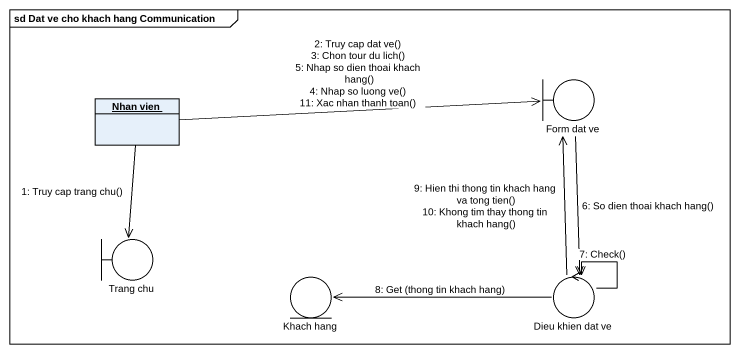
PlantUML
@startuml
mainframe sd Dat ve cho khach hang Communication
allowmixing
hide circle
hide empty members
object "Nhan vien" as Nhan_vien
boundary "Form dat ve" as Form_dat_ve
boundary "Trang chu" as Trang_chu
entity "Khach hang" as Khach_hang
control "Dieu khien dat ve" as Dieu_khien_dat_ve
Nhan_vien --> Trang_chu : 1: Truy cap trang chu()
Nhan_vien -right-> Form_dat_ve : 2: Truy cap dat ve()\n3: Chon tour du lich()\n5: Nhap so dien thoai khach hang()\n4: Nhap so luong ve()\n11: Xac nhan thanh toan()
Form_dat_ve --> Dieu_khien_dat_ve : 6: So dien thoai khach hang()
Dieu_khien_dat_ve --> Dieu_khien_dat_ve : 7: Check()
Dieu_khien_dat_ve -left-> Khach_hang : 8: Get (thong tin khach hang)
Dieu_khien_dat_ve -up-> Form_dat_ve : 9: Hien thi thong tin khach hang va tong tien()\n10: Khong tim thay thong tin khach hang()
@enduml
